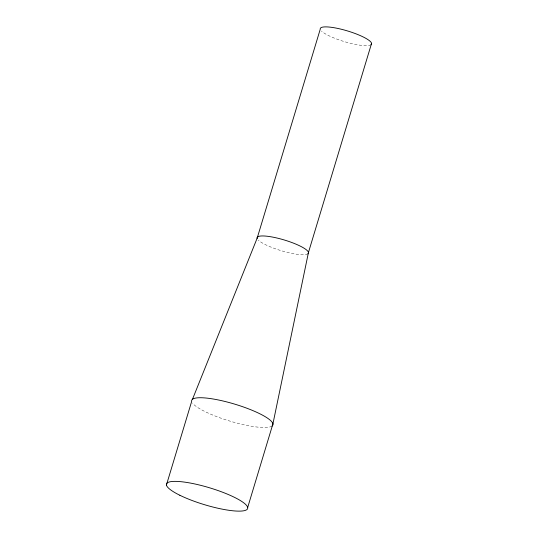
<?xml version="1.0" encoding="UTF-8"?>
<svg xmlns="http://www.w3.org/2000/svg" width="538" height="538" viewBox="0 0 538 538"><rect width="100%" height="100%" fill="white"/><g stroke="black" fill="none" stroke-linecap="round" stroke-linejoin="round"><path stroke-width="0.4" stroke-dasharray="2.69 2.02" d="M272.1 425.982A42.421 8.823 16.8 0 1 232.308 421.812A42.421 8.823 16.8 0 1 192.496 403.076M307.938 253.795A26.792 5.568 16.8 0 1 284.145 251.542A26.792 5.568 16.8 0 1 258.354 240.116M371.059 44.721A26.792 5.568 16.8 0 1 347.272 42.468A26.792 5.568 16.8 0 1 321.482 31.043"/><path stroke-width="0.81" d="M166.417 485.034L191.662 401.409A42.421 8.823 16.8 0 1 235.489 404.368A42.421 8.823 16.8 0 1 272.1 425.982M371.583 43.363L308.462 252.436L272.934 423.823L247.688 507.455M192.496 399.25L257.662 236.915M307.938 253.795A26.792 5.568 16.8 0 0 284.81 240.143A26.792 5.568 16.8 0 0 257.13 238.273L320.258 29.2A26.792 5.568 16.8 0 1 347.931 31.07A26.792 5.568 16.8 0 1 371.059 44.721M179.826 495.249A42.421 8.823 16.8 0 0 246.855 509.607A42.421 8.823 16.8 0 0 194.467 483.884A42.421 8.823 16.8 0 0 179.826 495.249"/></g></svg>
